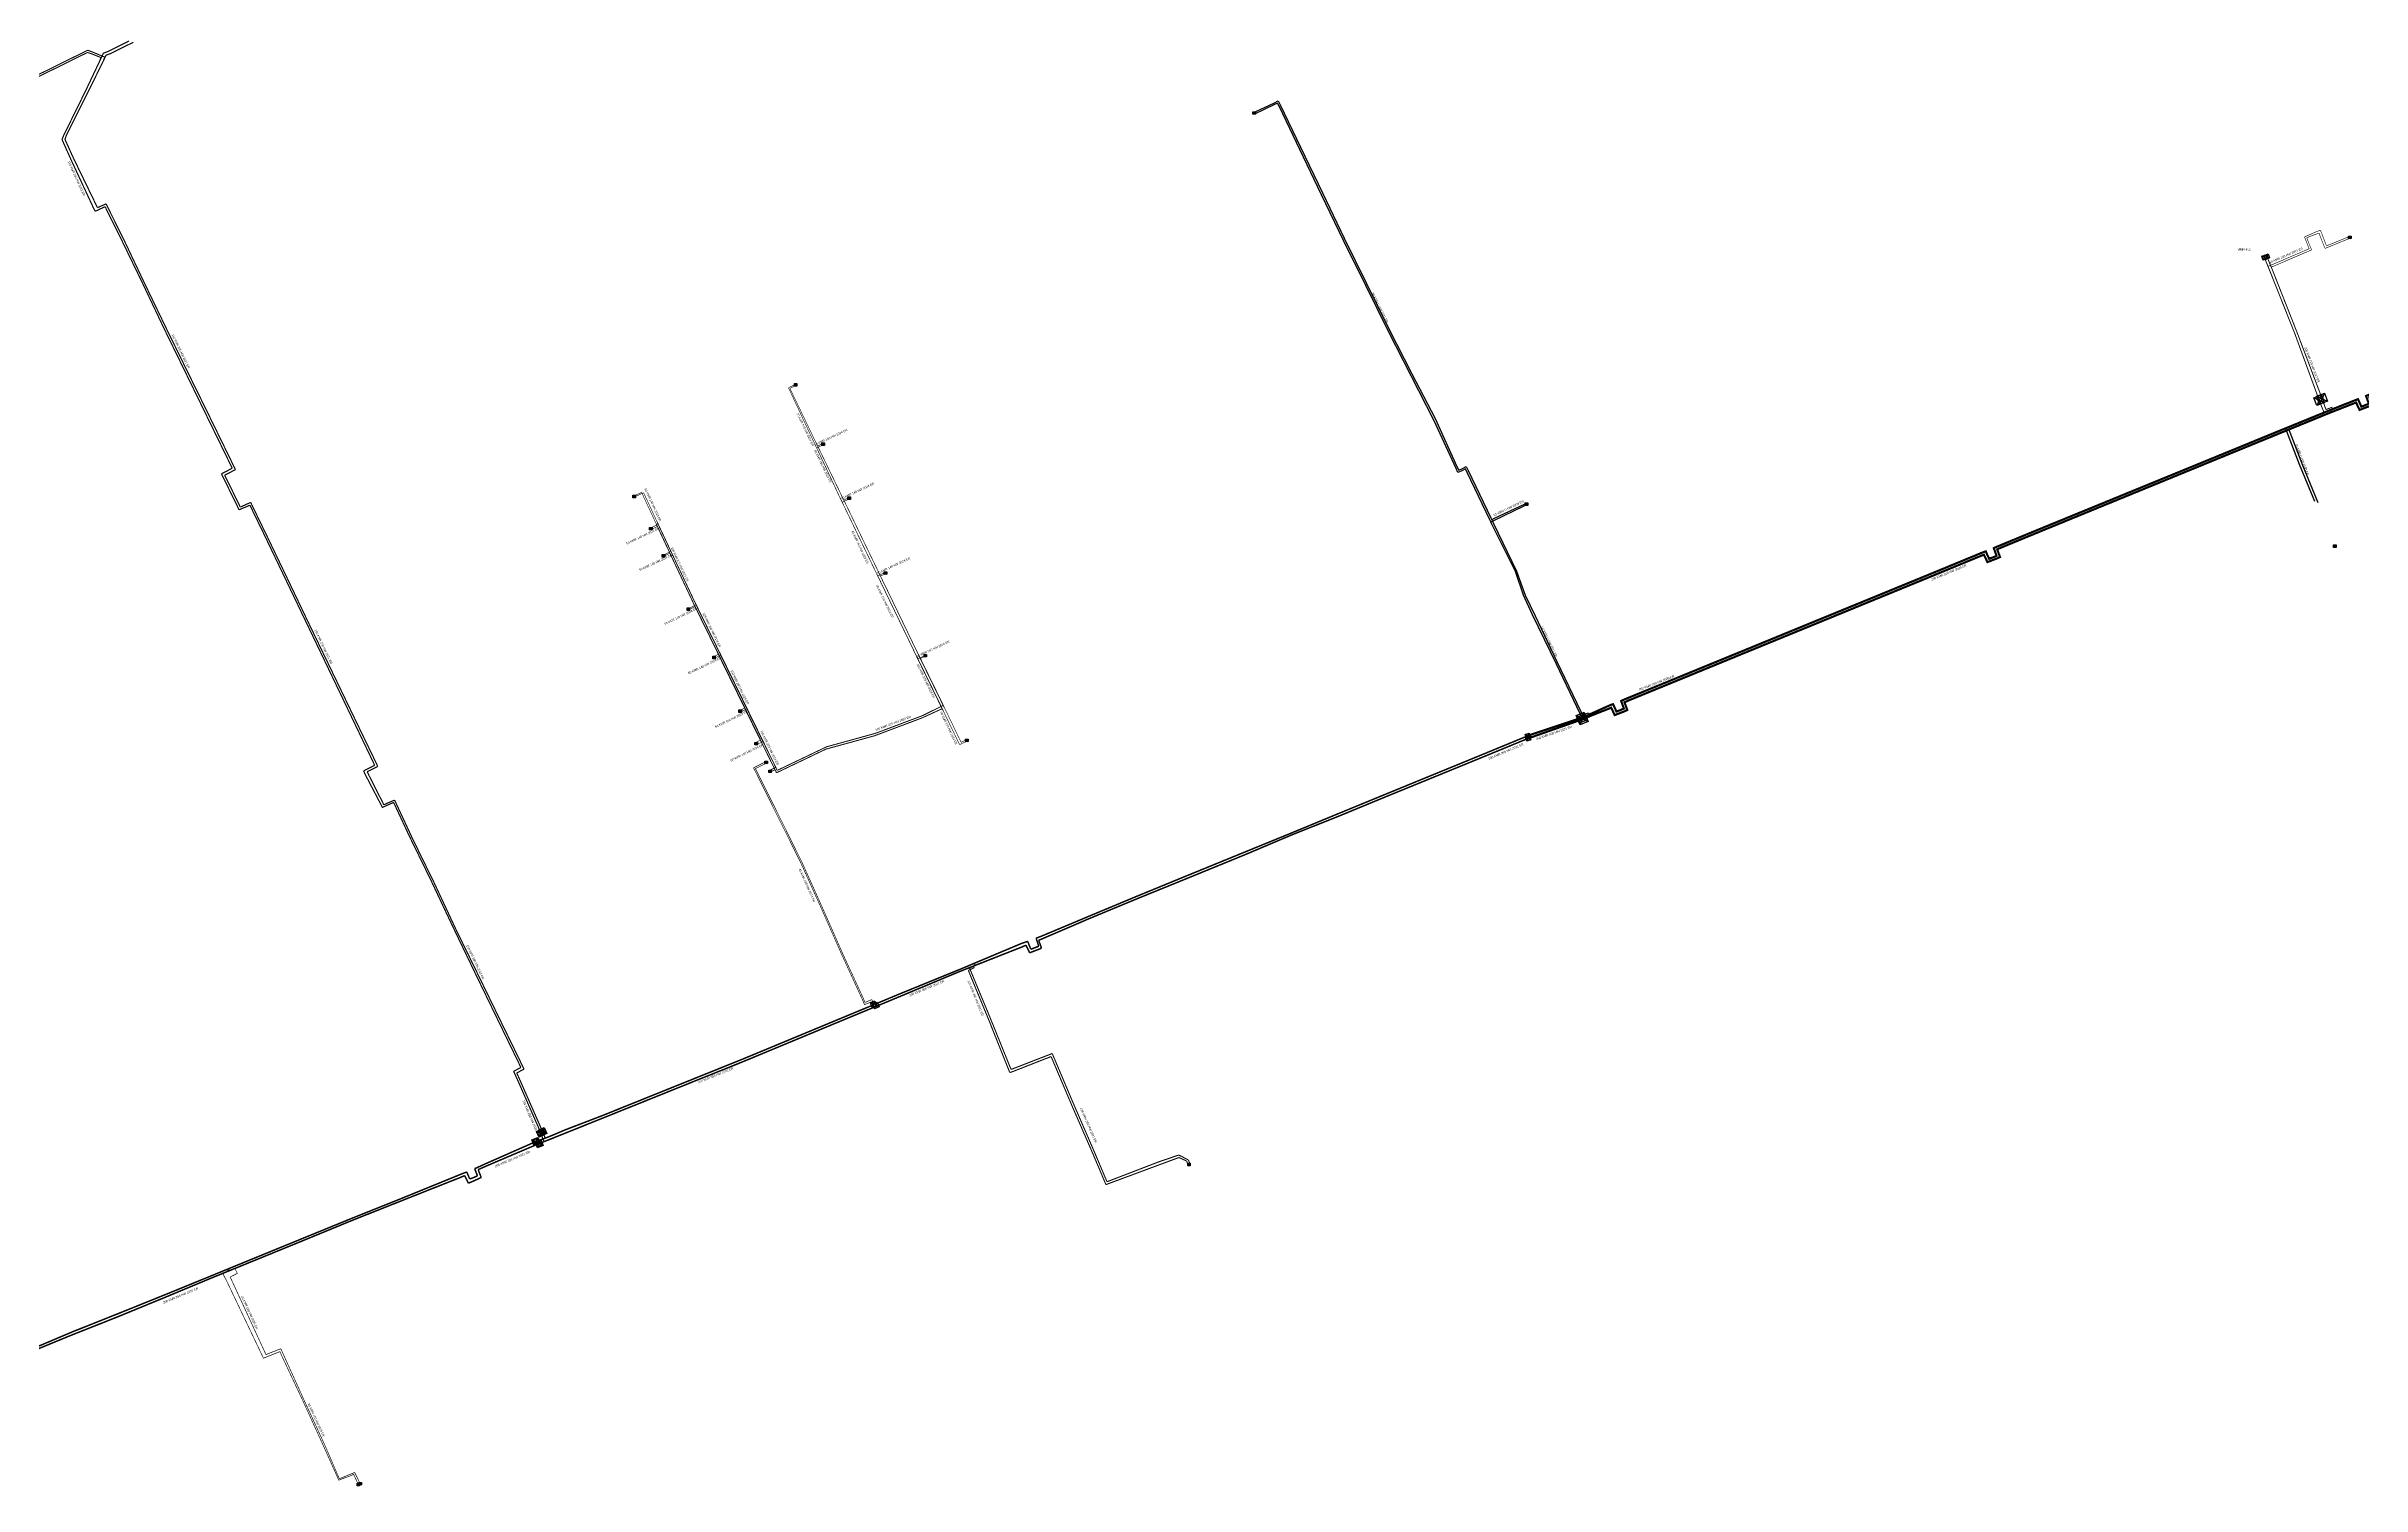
# Model space of a CAD drawing. Header units: metres. Extents: x 585854 to 590015, y 5316219 to 5318761.
# Drawn here: x 586181 to 586730, y 5316891 to 5317232 of the extents above; entities that cross this region are included whole.
import ezdxf
from ezdxf.enums import TextEntityAlignment as Align

# ---------------------------------------------------------------- set-up
doc = ezdxf.new("R2010")
doc.units = ezdxf.units.M
doc.header["$MEASUREMENT"] = 0
doc.layers.get('0').update_dxf_attribs({"color": 250, "linetype": 'CONTINUOUS'})
doc.styles.add('ARIAL NARROW', font='ARIAL.TTF', dxfattribs={"height": 3.3})
doc.styles.add('LIBERATION SANS', font='ARIAL.TTF', dxfattribs={"height": 3.3})

# ---------------------------------------------------------------- blocks, each defined once
blk = doc.blocks.new('FWM_SCHACHTUNBEKANNT')
at = {"color": 0}
for p, q in [((-0.5, -0.5), (0.5, 0.5)), ((-0.5, 0.5), (0.5, -0.5))]:
    blk.add_line(p, q, dxfattribs=at)
blk.add_lwpolyline([(-0.5, 0.5), (0.5, 0.5), (0.5, -0.5), (-0.5, -0.5)], close=True, dxfattribs=at)
blk = doc.blocks.new('FEW_GEBEINF-WOHN')
at = {"color": 0}
for p, q in [((-0.5, -0.5), (0.5, 0.5)), ((-0.5, 0.5), (0.5, -0.5))]:
    blk.add_line(p, q, dxfattribs=at)
blk.add_lwpolyline([(-0.5, 0.5), (0.5, 0.5), (0.5, -0.5), (-0.5, -0.5)], close=True, dxfattribs=at)
blk = doc.blocks.new('ECON_SCHIEBER')
at = {"color": 0}
for p, q in [((-0.5, -0.5), (0.5, 0.5)), ((-0.5, 0.5), (0.5, -0.5))]:
    blk.add_line(p, q, dxfattribs=at)
blk.add_lwpolyline([(-0.5, 0.5), (0.5, 0.5), (0.5, -0.5), (-0.5, -0.5)], close=True, dxfattribs=at)
blk = doc.blocks.new('ECON_ABSPERRVENTIL')
at = {"color": 0}
for p, q in [((-0.5, -0.5), (0.5, 0.5)), ((-0.5, 0.5), (0.5, -0.5))]:
    blk.add_line(p, q, dxfattribs=at)
blk.add_lwpolyline([(-0.5, 0.5), (0.5, 0.5), (0.5, -0.5), (-0.5, -0.5)], close=True, dxfattribs=at)

msp = doc.modelspace()

# ---------------------------------------------------------------- linework, layer by layer
at = {"layer": 'Fernwärme.Fernwärmeleitungen in Betrieb.Heizwasserleitung Rücklauf', "color": 254, "true_color": 0xccccff}
for points, const_width in [([(586135, 5317202.82), (586135.53, 5317203.09), (586146.36, 5317208.84), (586157.05, 5317214.31), (586157.72, 5317214.64), (586158.39, 5317214.97), (586168.19, 5317219.83), (586178.94, 5317225.16), (586189.7, 5317230.48), (586190.6, 5317230.92)], 0.25), ([(586190.6, 5317230.92), (586191.54, 5317230.59), (586193.73, 5317229.68), (586194.64, 5317229.32)], 0.25), ([(586194.32, 5317228.4), (586194.53, 5317228.83), (586194.95, 5317229.75), (586195.89, 5317230.09), (586200.53, 5317232.37), (586201.41, 5317232.81)], 0.28), ([(586194.32, 5317228.39), (586193.82, 5317227.37), (586190.93, 5317221.52), (586185.57, 5317210.78), (586185.22, 5317209.82), (586185.61, 5317208.94), (586187.26, 5317205.3), (586192.5, 5317194.5), (586192.93, 5317193.61)], 0.28), ([(586194.64, 5317229.32), (586194.31, 5317228.39)], 0.25), ([(586192.93, 5317193.61), (586193.83, 5317194.02), (586194.08, 5317194.12), (586194.98, 5317194.52)], 0.28), ([(586194.98, 5317194.52), (586195.4, 5317193.63), (586199.01, 5317186.39), (586204.15, 5317175.55), (586209.37, 5317164.74), (586214.65, 5317153.97), (586219.94, 5317143.2), (586225.21, 5317132.41), (586225.64, 5317131.53)], 0.28), ([(586716.69, 5317186.47), (586717.6, 5317186.86), (586718.65, 5317187.23), (586719.58, 5317187.58)], 0.14), ([(586719.58, 5317187.58), (586719.95, 5317186.66), (586720.65, 5317184.89), (586721.02, 5317183.96)], 0.14), ([(586726.15, 5317186.04), (586726.98, 5317186.38), (586726.9, 5317186.57)], 0.14), ([(586708.29, 5317179.51), (586708.08, 5317180.02), (586707.35, 5317181.79), (586707.25, 5317182.02)], 0.225), ([(586708.93, 5317179.78), (586708.97, 5317179.79), (586716.93, 5317183.21), (586717.84, 5317183.61)], 0.14), ([(586717.84, 5317183.61), (586717.46, 5317184.52), (586717.06, 5317185.55), (586716.69, 5317186.47)], 0.14), ([(586721.02, 5317183.96), (586721.94, 5317184.32), (586724.95, 5317185.55), (586725.54, 5317185.79)], 0.14), ([(586815.98, 5317183.94), (586815.42, 5317183.71), (586805.72, 5317179.74), (586790.91, 5317173.66), (586776.09, 5317167.59), (586761.27, 5317161.52), (586746.45, 5317155.44), (586731.64, 5317149.37), (586730.76, 5317148.98), (586731.09, 5317148.07), (586731.42, 5317147.16), (586730.55, 5317146.78), (586729.65, 5317146.45), (586729.25, 5317147.33), (586728.86, 5317148.22), (586727.96, 5317147.89), (586723.31, 5317146.05), (586722.83, 5317145.86)], 0.5), ([(586725.54, 5317185.79), (586726.15, 5317186.04)], 0.14), ([(586721.27, 5317145.75), (586721.11, 5317146.15), (586720.55, 5317147.75), (586720.3, 5317148.45), (586720.04, 5317149.16), (586714.37, 5317164.12), (586708.5, 5317179.01), (586708.29, 5317179.51)], 0.225), ([(586708.29, 5317179.51), (586708.89, 5317179.76), (586708.93, 5317179.78)], 0.16), ([(586356.74, 5317150.94), (586357.49, 5317151.31), (586358.39, 5317151.74), (586358.45, 5317151.61)], 0.14), ([(586363.17, 5317137.19), (586363.15, 5317137.22), (586358.08, 5317148.09), (586357.16, 5317150.05), (586356.74, 5317150.94)], 0.14), ([(586722.83, 5317145.86), (586722.38, 5317145.68), (586712.19, 5317141.52), (586711.68, 5317141.31)], 0.5), ([(586722.83, 5317145.86), (586722.66, 5317146.29), (586722.2, 5317146.12), (586721.27, 5317145.75)], 0.225), ([(586363.43, 5317136.65), (586363.19, 5317137.14), (586363.17, 5317137.19)], 0.16), ([(586363.43, 5317136.65), (586364.02, 5317136.94), (586365.02, 5317137.41), (586364.97, 5317137.55)], 0.14), ([(586711.68, 5317141.31), (586711.17, 5317141.11), (586696.35, 5317135.03), (586681.53, 5317128.96), (586666.71, 5317122.89), (586651.89, 5317116.82), (586643.37, 5317113.3), (586642.5, 5317112.92), (586642.83, 5317112.01), (586643.16, 5317111.1), (586642.28, 5317110.71), (586641.39, 5317110.39), (586640.99, 5317111.27), (586640.6, 5317112.15), (586639.7, 5317111.83), (586629.12, 5317107.46), (586614.3, 5317101.38), (586599.48, 5317095.31), (586584.67, 5317089.23), (586569.85, 5317083.16), (586555.03, 5317077.09), (586554.16, 5317076.7), (586554.49, 5317075.79), (586554.81, 5317074.88), (586553.94, 5317074.5), (586553.04, 5317074.17), (586552.65, 5317075.05), (586552.25, 5317075.94), (586551.36, 5317075.61), (586547.04, 5317073.67), (586546.58, 5317073.46)], 0.5), ([(586369.49, 5317123.78), (586369.24, 5317124.27), (586364.1, 5317135.25), (586363.68, 5317136.16), (586363.43, 5317136.65)], 0.16), ([(586225.64, 5317131.53), (586224.77, 5317131.07), (586223.96, 5317130.65), (586223.08, 5317130.19)], 0.28), ([(586223.08, 5317130.19), (586223.52, 5317129.31), (586226.36, 5317123.53), (586226.78, 5317122.64)], 0.28), ([(586226.78, 5317122.64), (586227.68, 5317123.04), (586228.35, 5317123.35), (586229.25, 5317123.74)], 0.28), ([(586229.25, 5317123.74), (586229.68, 5317122.85), (586232.94, 5317116.14), (586238.13, 5317105.32), (586243.31, 5317094.49), (586248.53, 5317083.68), (586253.74, 5317072.87), (586258.96, 5317062.06), (586259.38, 5317061.17)], 0.28), ([(586321.93, 5317126.12), (586321.03, 5317125.71), (586320.12, 5317125.3), (586320.18, 5317125.17)], 0.14), ([(586325.42, 5317118.6), (586325.4, 5317118.64), (586322.35, 5317125.22), (586321.93, 5317126.12)], 0.14), ([(586377.65, 5317106.87), (586377.63, 5317106.9), (586372.41, 5317117.71), (586369.73, 5317123.29), (586369.49, 5317123.78)], 0.16), ([(586369.49, 5317123.78), (586370.07, 5317124.07), (586370.33, 5317124.19), (586371.23, 5317124.62), (586371.16, 5317124.76)], 0.14), ([(586325.68, 5317118.03), (586325.1, 5317117.76), (586324.19, 5317117.33), (586324.1, 5317117.52)], 0.14), ([(586325.68, 5317118.03), (586325.45, 5317118.53), (586325.42, 5317118.6)], 0.225), ([(586328.65, 5317111.69), (586328.43, 5317112.2), (586327.98, 5317113.14), (586325.92, 5317117.53), (586325.68, 5317118.03)], 0.225), ([(586328.65, 5317111.69), (586328.06, 5317111.42), (586327.16, 5317110.99), (586327.1, 5317111.11)], 0.14), ([(586334.33, 5317099.63), (586334.31, 5317099.67), (586329.2, 5317110.52), (586328.88, 5317111.19), (586328.65, 5317111.69)], 0.225), ([(586377.91, 5317106.32), (586377.67, 5317106.82), (586377.65, 5317106.87)], 0.18), ([(586387.14, 5317087.22), (586387.12, 5317087.26), (586381.9, 5317098.06), (586378.15, 5317105.83), (586377.91, 5317106.32)], 0.18), ([(586377.91, 5317106.32), (586378.5, 5317106.6), (586378.76, 5317106.73), (586379.66, 5317107.16), (586379.74, 5317107.01)], 0.14), ([(586334.62, 5317099.04), (586333.99, 5317098.73), (586333.09, 5317098.29), (586333.01, 5317098.43)], 0.14), ([(586334.62, 5317099.04), (586334.37, 5317099.53), (586334.33, 5317099.63)], 0.25), ([(586339.87, 5317088.34), (586339.84, 5317088.4), (586334.86, 5317098.54), (586334.62, 5317099.04)], 0.25), ([(586340.16, 5317087.74), (586339.54, 5317087.44), (586339, 5317087.18), (586339.08, 5317086.98)], 0.14), ([(586340.16, 5317087.74), (586339.9, 5317088.28), (586339.87, 5317088.34)], 0.28), ([(586346.38, 5317075.03), (586346.14, 5317075.52), (586345.7, 5317076.42), (586340.42, 5317087.2), (586340.16, 5317087.74)], 0.28), ([(586387.42, 5317086.66), (586387.18, 5317087.15), (586387.14, 5317087.22)], 0.225), ([(586393.19, 5317074.86), (586392.93, 5317075.4), (586388, 5317085.46), (586387.66, 5317086.16), (586387.42, 5317086.66)], 0.225), ([(586387.42, 5317086.66), (586388, 5317086.94), (586388.26, 5317087.06), (586389.17, 5317087.49), (586389.19, 5317087.41)], 0.14), ([(586346.38, 5317075.03), (586345.76, 5317074.73), (586345.23, 5317074.46), (586345.31, 5317074.29)], 0.14), ([(586350.12, 5317067.39), (586349.83, 5317067.98), (586346.62, 5317074.53), (586346.38, 5317075.03)], 0.28), ([(586353.9, 5317059.67), (586354.81, 5317060.09), (586365.63, 5317065.27), (586377.2, 5317068.45), (586388.44, 5317072.68), (586392.6, 5317074.58), (586393.19, 5317074.86)], 0.225), ([(586393.19, 5317074.86), (586393.45, 5317074.32), (586393.49, 5317074.25)], 0.225), ([(586393.49, 5317074.25), (586393.5, 5317074.21), (586396.88, 5317067.23), (586397.32, 5317066.33)], 0.14), ([(586544.8, 5317072.71), (586544.56, 5317072.64), (586532.28, 5317068.53), (586532.06, 5317068.44), (586531.82, 5317068.34), (586531.7, 5317068.29)], 0.5), ([(586546.58, 5317073.46), (586546.13, 5317073.25), (586544.8, 5317072.71)], 0.5), ([(586350.12, 5317067.39), (586349.5, 5317067.09), (586348.95, 5317066.83), (586349.08, 5317066.58)], 0.14), ([(586350.46, 5317066.7), (586350.41, 5317066.81), (586350.12, 5317067.39)], 0.28), ([(586353.56, 5317060.39), (586353.29, 5317060.93), (586350.47, 5317066.67), (586350.46, 5317066.7)], 0.225), ([(586397.32, 5317066.33), (586398.21, 5317066.76), (586399.12, 5317067.18), (586399.04, 5317067.35)], 0.14), ([(586531.7, 5317068.29), (586520.61, 5317063.72), (586509.5, 5317059.17), (586498.4, 5317054.62), (586487.3, 5317050.06), (586476.21, 5317045.48), (586465.1, 5317040.94), (586450.29, 5317034.89), (586439.19, 5317030.33), (586428.11, 5317025.71), (586416.86, 5317020.99), (586415.45, 5317020.46)], 0.355), ([(586259.38, 5317061.17), (586258.5, 5317060.72), (586257.78, 5317060.36), (586256.89, 5317059.92)], 0.28), ([(586348.91, 5317060.66), (586349.81, 5317061.1), (586350.71, 5317061.55), (586351.6, 5317061.99), (586351.47, 5317062.14)], 0.16), ([(586374.89, 5317005.22), (586374.51, 5317006.15), (586369.49, 5317017.05), (586364.88, 5317027.5), (586359.97, 5317038.4), (586354.64, 5317049.16), (586349.36, 5317059.76), (586348.91, 5317060.66)], 0.16), ([(586352.36, 5317060.02), (586352.43, 5317059.83), (586352.97, 5317060.11), (586353.56, 5317060.39)], 0.225), ([(586353.56, 5317060.39), (586353.67, 5317060.17), (586353.9, 5317059.67)], 0.225), ([(586256.89, 5317059.92), (586257.3, 5317059.02), (586260.38, 5317052.96), (586260.81, 5317052.07)], 0.28), ([(586260.81, 5317052.07), (586261.71, 5317052.48), (586262.45, 5317052.8), (586263.35, 5317053.19)], 0.28), ([(586263.35, 5317053.19), (586263.78, 5317052.31), (586267.5, 5317044.3), (586272.78, 5317033.52), (586277.86, 5317022.65), (586283.13, 5317011.87), (586288.38, 5317001.08), (586293.64, 5316990.29), (586294.06, 5316989.4)], 0.28), ([(586413.47, 5317019.7), (586412.04, 5317019.23), (586400.82, 5317014.51)], 0.355), ([(586414.22, 5317017.84), (586413.82, 5317018.76), (586413.47, 5317019.7)], 0.355), ([(586416.09, 5317018.56), (586415.16, 5317018.19), (586414.22, 5317017.84)], 0.355), ([(586415.45, 5317020.46), (586415.77, 5317019.51), (586416.09, 5317018.56)], 0.355), ([(586400.82, 5317014.51), (586397.81, 5317013.24), (586382.99, 5317007.2), (586377, 5317004.7)], 0.355), ([(586399.7, 5317013.38), (586400.36, 5317013.67), (586401.03, 5317013.96)], 0.25), ([(586409.54, 5316989.35), (586409.15, 5316990.25), (586404.65, 5317001.38), (586400.05, 5317012.46), (586399.7, 5317013.38)], 0.25), ([(586401.03, 5317013.96), (586400.82, 5317014.51)], 0.25), ([(586376.53, 5317005.9), (586375.59, 5317005.53), (586374.89, 5317005.22)], 0.16), ([(586377, 5317004.7), (586376.97, 5317004.78), (586376.53, 5317005.9)], 0.16), ([(586377, 5317004.7), (586368.22, 5317001.06), (586357.14, 5316996.46), (586346.05, 5316991.86), (586334.92, 5316987.38), (586323.79, 5316982.9), (586312.66, 5316978.42), (586303.68, 5316974.97), (586301.22, 5316973.92), (586299.93, 5316973.39)], 0.355), ([(586294.06, 5316989.4), (586293.18, 5316988.96), (586292.31, 5316988.51)], 0.28), ([(586419.27, 5316993.12), (586418.36, 5316992.77), (586410.45, 5316989.7), (586409.54, 5316989.35)], 0.25), ([(586432.27, 5316962.73), (586431.88, 5316963.63), (586429.12, 5316970.15), (586424.34, 5316981.16), (586419.66, 5316992.22), (586419.27, 5316993.12)], 0.25), ([(586292.31, 5316988.51), (586292.73, 5316987.62), (586293.34, 5316986.24), (586298.17, 5316975.26), (586298.47, 5316974.57), (586298.77, 5316973.88), (586299.09, 5316973.07)], 0.28), ([(586282.35, 5316965.82), (586283.26, 5316966.23), (586285.22, 5316967.12), (586296.2, 5316971.96), (586296.9, 5316972.24), (586297.6, 5316972.52), (586299.96, 5316973.39)], 0.355), ([(586299.09, 5316973.07), (586299.96, 5316973.4)], 0.28), ([(586449.26, 5316969.06), (586448.34, 5316968.74), (586444.39, 5316967.39), (586433.19, 5316963.08), (586432.27, 5316962.73)], 0.25), ([(586451.58, 5316967.86), (586450.73, 5316968.32), (586450.18, 5316968.61), (586449.26, 5316969.06)], 0.25), ([(586451.72, 5316966.82), (586451.96, 5316966.89), (586451.58, 5316967.86)], 0.25), ([(586169.88, 5316919.75), (586170.81, 5316920.13), (586175.82, 5316922.42), (586186.87, 5316927.1), (586198.02, 5316931.54), (586209.15, 5316936.03), (586220.26, 5316940.57), (586231.36, 5316945.12), (586242.47, 5316949.66), (586253.58, 5316954.2), (586264.72, 5316958.65), (586279.54, 5316964.69), (586280.47, 5316965.04)], 0.355), ([(586280.47, 5316965.04), (586280.87, 5316964.12), (586281.18, 5316963.38)], 0.355), ([(586281.18, 5316963.38), (586282.12, 5316963.72), (586283.02, 5316964.15)], 0.355), ([(586283.02, 5316964.15), (586282.72, 5316964.88), (586282.35, 5316965.82)], 0.355), ([(586223.29, 5316941.34), (586222.63, 5316941.02), (586223.09, 5316940.08)], 0.16), ([(586222.63, 5316941.02), (586223.09, 5316940.08)], 0.16), ([(586223.09, 5316940.08), (586223.43, 5316939.48), (586223.43, 5316939.48)], 0.16), ([(586224.19, 5316941.9), (586224.19, 5316941.9), (586223.29, 5316941.34), (586223.29, 5316941.34)], 0.16), ([(586223.43, 5316939.48), (586231.86, 5316921.78)], 0.16), ([(586224.17, 5316942.01), (586224.19, 5316941.9)], 0.16), ([(586231.86, 5316921.78), (586232.26, 5316920.91), (586233.14, 5316921.25)], 0.16), ([(586233.14, 5316921.25), (586235.3, 5316922.11)], 0.16), ([(586235.3, 5316922.11), (586236.18, 5316922.46), (586236.58, 5316921.55), (586236.58, 5316921.55)], 0.16), ([(586236.58, 5316921.55), (586241.6, 5316910.86), (586241.6, 5316910.86)], 0.16), ([(586241.6, 5316910.86), (586246.59, 5316899.92)], 0.16), ([(586246.59, 5316899.92), (586249.73, 5316892.91), (586249.73, 5316892.91)], 0.16), ([(586249.73, 5316892.91), (586250.13, 5316891.99), (586250.93, 5316892.3), (586250.93, 5316892.3)], 0.16), ([(586250.93, 5316892.3), (586252.86, 5316893.02), (586252.86, 5316893.02)], 0.16), ([(586252.86, 5316893.02), (586253.65, 5316893.37), (586253.92, 5316892.8), (586253.92, 5316892.8)], 0.16), ([(586253.92, 5316892.8), (586254.34, 5316891.89)], 0.16), ([(586254.34, 5316891.89), (586254.76, 5316890.98)], 0.16)]:
    msp.add_lwpolyline(points, dxfattribs=dict(at, const_width=const_width))
for points in [[(586467.17, 5317216.04), (586467.13, 5317216.19), (586467.41, 5317216.3), (586471.94, 5317218.45), (586472.84, 5317218.9), (586473.28, 5317217.99), (586478.12, 5317207.92), (586483.32, 5317197.14), (586488.51, 5317186.36), (586493.81, 5317175.64), (586499.11, 5317164.91), (586504.55, 5317154.26), (586510.04, 5317143.63), (586515.22, 5317132.27), (586515.65, 5317131.36), (586516.55, 5317131.8), (586517.45, 5317132.24), (586517.89, 5317131.34), (586523.25, 5317120.13), (586523.49, 5317119.64)], [(586718.61, 5317123.97), (586714.99, 5317132.77), (586711.97, 5317140.58), (586711.68, 5317141.31)], [(586531.74, 5317123.33), (586531.62, 5317123.55), (586531.29, 5317123.37), (586524.08, 5317119.92), (586523.49, 5317119.64)], [(586523.49, 5317119.64), (586523.74, 5317119.14), (586523.9, 5317118.76), (586529.38, 5317107.48), (586531.41, 5317101.75), (586533.77, 5317096.85), (586538.95, 5317086.02), (586544.61, 5317074.18), (586545.02, 5317073.26), (586545.93, 5317073.68), (586546.39, 5317073.89), (586546.58, 5317073.46)]]:
    msp.add_lwpolyline(points, dxfattribs=at)
at = {"layer": 'Fernwärme.Fernwärmeleitungen in Betrieb.Heizwasserleitung Vorlauf', "color": 254, "true_color": 0xffcccc}
for points, const_width in [([(586134.77, 5317202.25), (586135.3, 5317202.53), (586146.13, 5317208.28), (586156.82, 5317213.74), (586157.49, 5317214.07), (586158.16, 5317214.4), (586168.16, 5317219.34), (586178.92, 5317224.65), (586189.68, 5317229.97), (586190.57, 5317230.41)], 0.25), ([(586190.57, 5317230.41), (586191.53, 5317230.08), (586192.84, 5317229.56), (586193.75, 5317229.2)], 0.25), ([(586193.44, 5317228.34), (586193.9, 5317229.28), (586194.31, 5317230.22), (586195.23, 5317230.55), (586199.52, 5317232.68), (586200.4, 5317233.11)], 0.28), ([(586193.42, 5317228.28), (586192.93, 5317227.25), (586190.19, 5317221.46), (586184.89, 5317210.69), (586184.53, 5317209.78), (586184.93, 5317208.85), (586186.87, 5317204.52), (586191.94, 5317193.64), (586192.38, 5317192.75)], 0.28), ([(586193.75, 5317229.2), (586193.42, 5317228.28)], 0.25), ([(586192.38, 5317192.75), (586193.27, 5317193.17), (586193.85, 5317193.44), (586194.75, 5317193.83)], 0.28), ([(586194.75, 5317193.83), (586195.18, 5317192.94), (586198.27, 5317186.74), (586203.5, 5317175.94), (586208.65, 5317165.1), (586213.92, 5317154.31), (586219.18, 5317143.53), (586224.45, 5317132.74), (586224.88, 5317131.86)], 0.28), ([(586716.16, 5317186.69), (586717.07, 5317187.08), (586719.01, 5317187.92), (586719.93, 5317188.27)], 0.14), ([(586717.28, 5317183.89), (586716.9, 5317184.8), (586716.53, 5317185.77), (586716.16, 5317186.69)], 0.14), ([(586719.93, 5317188.27), (586720.3, 5317187.35), (586721.01, 5317185.5), (586721.38, 5317184.58)], 0.14), ([(586726.03, 5317186.46), (586726.84, 5317186.8), (586726.9, 5317186.57)], 0.14), ([(586707.51, 5317179.7), (586707.3, 5317180.21), (586706.78, 5317181.56), (586706.69, 5317181.8)], 0.225), ([(586708.15, 5317179.96), (586708.19, 5317179.98), (586716.36, 5317183.49), (586717.28, 5317183.89)], 0.14), ([(586721.38, 5317184.58), (586722.3, 5317184.93), (586724.97, 5317186.02), (586725.39, 5317186.2)], 0.14), ([(586722.39, 5317145.08), (586722.86, 5317145.27), (586727.5, 5317147.08), (586728.4, 5317147.43), (586728.8, 5317146.55), (586729.22, 5317145.67), (586730.11, 5317146.02), (586731.34, 5317146.48), (586732.21, 5317146.88), (586731.87, 5317147.78), (586731.53, 5317148.69), (586732.4, 5317149.09), (586746.04, 5317154.71), (586760.86, 5317160.78), (586775.67, 5317166.86), (586790.5, 5317172.93), (586805.31, 5317179.01), (586815.01, 5317182.97), (586815.56, 5317183.2)], 0.5), ([(586725.39, 5317186.2), (586726.03, 5317186.46)], 0.14), ([(586720.83, 5317144.97), (586720.67, 5317145.37), (586719.9, 5317147.29), (586719.64, 5317147.99), (586719.38, 5317148.7), (586713.88, 5317163.72), (586707.96, 5317178.59), (586707.72, 5317179.19), (586707.51, 5317179.7)], 0.225), ([(586707.51, 5317179.7), (586708.11, 5317179.94), (586708.15, 5317179.96)], 0.16), ([(586357.1, 5317150.78), (586357.88, 5317151.16), (586358.53, 5317151.46), (586358.45, 5317151.61)], 0.14), ([(586363.39, 5317137.65), (586363.38, 5317137.67), (586358.19, 5317148.49), (586357.52, 5317149.88), (586357.1, 5317150.78)], 0.14), ([(586712.44, 5317141.02), (586712.95, 5317141.23), (586721.93, 5317144.9), (586722.39, 5317145.08)], 0.5), ([(586722.39, 5317145.08), (586722.23, 5317145.52), (586721.76, 5317145.33), (586720.83, 5317144.97)], 0.225), ([(586363.66, 5317137.1), (586363.42, 5317137.6), (586363.39, 5317137.65)], 0.16), ([(586369.86, 5317124.31), (586369.61, 5317124.8), (586364.34, 5317135.71), (586363.91, 5317136.61), (586363.66, 5317137.1)], 0.16), ([(586363.66, 5317137.1), (586364.24, 5317137.39), (586364.89, 5317137.69), (586364.97, 5317137.55)], 0.14), ([(586546.4, 5317072.92), (586546.85, 5317073.13), (586550.93, 5317074.74), (586551.81, 5317075.09), (586552.22, 5317074.21), (586552.63, 5317073.34), (586553.52, 5317073.68), (586554.75, 5317074.15), (586555.62, 5317074.54), (586555.29, 5317075.45), (586554.94, 5317076.36), (586555.81, 5317076.76), (586569.43, 5317082.34), (586584.25, 5317088.42), (586599.07, 5317094.49), (586613.89, 5317100.57), (586628.7, 5317106.64), (586639.28, 5317111.01), (586640.17, 5317111.35), (586640.58, 5317110.47), (586640.99, 5317109.6), (586641.88, 5317109.94), (586643.11, 5317110.41), (586643.98, 5317110.8), (586643.64, 5317111.71), (586643.3, 5317112.61), (586644.17, 5317113.01), (586652.65, 5317116.51), (586667.47, 5317122.59), (586682.29, 5317128.66), (586697.11, 5317134.74), (586711.93, 5317140.81), (586712.44, 5317141.02)], 0.5), ([(586224.88, 5317131.86), (586224.01, 5317131.4), (586223.19, 5317130.99), (586222.32, 5317130.52)], 0.28), ([(586222.32, 5317130.52), (586222.76, 5317129.64), (586226.08, 5317122.88), (586226.5, 5317121.99)], 0.28), ([(586226.5, 5317121.99), (586227.4, 5317122.39), (586228.17, 5317122.7), (586229.08, 5317123.1)], 0.28), ([(586229.08, 5317123.1), (586229.5, 5317122.21), (586232.3, 5317116.44), (586237.49, 5317105.61), (586242.67, 5317094.79), (586247.86, 5317083.97), (586253.05, 5317073.14), (586258.23, 5317062.32), (586258.65, 5317061.43)], 0.28), ([(586322.39, 5317126.04), (586321.49, 5317125.63), (586320.23, 5317125.07), (586320.18, 5317125.17)], 0.14), ([(586325.61, 5317119.12), (586325.59, 5317119.16), (586322.82, 5317125.14), (586322.39, 5317126.04)], 0.14), ([(586378.28, 5317106.86), (586378.27, 5317106.88), (586373.05, 5317117.69), (586370.11, 5317123.81), (586369.86, 5317124.31)], 0.16), ([(586369.86, 5317124.31), (586370.44, 5317124.59), (586371.09, 5317124.89), (586371.16, 5317124.76)], 0.14), ([(586325.87, 5317118.55), (586325.29, 5317118.28), (586324.02, 5317117.69), (586324.1, 5317117.52)], 0.14), ([(586325.87, 5317118.55), (586325.64, 5317119.05), (586325.61, 5317119.12)], 0.225), ([(586328.89, 5317112.12), (586328.66, 5317112.62), (586326.1, 5317118.05), (586325.87, 5317118.55)], 0.225), ([(586328.89, 5317112.12), (586328.3, 5317111.85), (586327.04, 5317111.26), (586327.1, 5317111.11)], 0.14), ([(586334.56, 5317100.06), (586334.55, 5317100.1), (586329.44, 5317110.95), (586329.12, 5317111.62), (586328.89, 5317112.12)], 0.225), ([(586378.56, 5317106.3), (586378.32, 5317106.79), (586378.28, 5317106.86)], 0.18), ([(586387.75, 5317087.3), (586387.72, 5317087.34), (586382.5, 5317098.14), (586378.79, 5317105.8), (586378.56, 5317106.3)], 0.18), ([(586378.56, 5317106.3), (586379.14, 5317106.58), (586379.79, 5317106.88), (586379.74, 5317107.01)], 0.14), ([(586334.86, 5317099.47), (586334.23, 5317099.16), (586332.97, 5317098.54), (586333.01, 5317098.43)], 0.14), ([(586334.86, 5317099.47), (586334.61, 5317099.96), (586334.56, 5317100.06)], 0.25), ([(586340.41, 5317088.15), (586340.39, 5317088.2), (586335.1, 5317098.97), (586334.86, 5317099.47)], 0.25), ([(586340.71, 5317087.54), (586340.45, 5317088.08), (586340.41, 5317088.15)], 0.28), ([(586340.71, 5317087.54), (586340.09, 5317087.24), (586339.19, 5317086.81), (586339.08, 5317086.98)], 0.14), ([(586346.93, 5317074.83), (586346.68, 5317075.32), (586346.25, 5317076.22), (586340.97, 5317087), (586340.71, 5317087.54)], 0.28), ([(586388.02, 5317086.74), (586387.78, 5317087.23), (586387.75, 5317087.3)], 0.225), ([(586393.44, 5317075.64), (586393.18, 5317076.18), (586388.26, 5317086.24), (586388.02, 5317086.74)], 0.225), ([(586388.02, 5317086.74), (586388.6, 5317087.02), (586389.25, 5317087.32), (586389.19, 5317087.41)], 0.14), ([(586346.93, 5317074.83), (586346.31, 5317074.53), (586345.41, 5317074.09), (586345.31, 5317074.29)], 0.14), ([(586350.72, 5317067.1), (586350.43, 5317067.68), (586347.17, 5317074.33), (586346.93, 5317074.83)], 0.28), ([(586354.08, 5317060.23), (586354.98, 5317060.66), (586365.81, 5317065.83), (586377.38, 5317069.02), (586388.61, 5317073.24), (586392.86, 5317075.36), (586393.44, 5317075.64)], 0.225), ([(586393.44, 5317075.64), (586393.71, 5317075.1), (586393.74, 5317075.03)], 0.225), ([(586393.74, 5317075.03), (586393.76, 5317075), (586397.24, 5317067.79), (586397.68, 5317066.9), (586398.32, 5317067.2), (586398.97, 5317067.5), (586399.04, 5317067.35)], 0.14), ([(586531.71, 5317067.65), (586532.06, 5317067.79), (586544.76, 5317072.27), (586545, 5317072.36)], 0.5), ([(586545, 5317072.36), (586545.23, 5317072.44), (586545.94, 5317072.72), (586546.4, 5317072.92)], 0.5), ([(586350.72, 5317067.1), (586350.1, 5317066.79), (586349.2, 5317066.35), (586349.08, 5317066.58)], 0.14), ([(586351.05, 5317066.43), (586351, 5317066.51), (586350.72, 5317067.1)], 0.28), ([(586353.73, 5317060.95), (586353.47, 5317061.49), (586351.07, 5317066.38), (586351.05, 5317066.43)], 0.225), ([(586416.07, 5317019.96), (586417, 5317020.35), (586428.1, 5317025.12), (586439.18, 5317029.72), (586450.3, 5317034.24), (586465.11, 5317040.3), (586476.16, 5317044.98), (586487.31, 5317049.42), (586498.4, 5317054), (586509.51, 5317058.54), (586520.62, 5317063.08), (586531.71, 5317067.65)], 0.355), ([(586258.65, 5317061.43), (586257.77, 5317060.98), (586256.9, 5317060.56), (586256.02, 5317060.13)], 0.28), ([(586348.46, 5317060.84), (586349.36, 5317061.28), (586350.26, 5317061.73), (586351.15, 5317062.17), (586351.4, 5317062.29), (586351.47, 5317062.14)], 0.16), ([(586374.77, 5317004.7), (586374.4, 5317005.64), (586369.39, 5317016.54), (586364.55, 5317027.52), (586359.61, 5317038.46), (586354.26, 5317049.2), (586348.92, 5317059.94), (586348.46, 5317060.84)], 0.16), ([(586352.36, 5317060.02), (586352.26, 5317060.22), (586353.15, 5317060.67), (586353.73, 5317060.95)], 0.225), ([(586353.73, 5317060.95), (586353.84, 5317060.73), (586354.08, 5317060.23)], 0.225), ([(586256.02, 5317060.13), (586256.42, 5317059.23), (586260.03, 5317052.33), (586260.46, 5317051.44)], 0.28), ([(586260.46, 5317051.44), (586261.36, 5317051.85), (586262.24, 5317052.24), (586263.14, 5317052.64)], 0.28), ([(586263.14, 5317052.64), (586263.56, 5317051.75), (586266.83, 5317044.73), (586272.1, 5317033.95), (586277.22, 5317023.09), (586282.42, 5317012.27), (586287.66, 5317001.48), (586292.9, 5316990.68), (586293.33, 5316989.79)], 0.28), ([(586400.64, 5317013.86), (586412.15, 5317018.4), (586413.07, 5317018.79)], 0.355), ([(586413.07, 5317018.79), (586413.5, 5317017.89), (586413.93, 5317016.98)], 0.355), ([(586413.93, 5317016.98), (586414.86, 5317017.36), (586415.78, 5317017.71), (586416.72, 5317018.07)], 0.355), ([(586416.72, 5317018.07), (586416.41, 5317019.02), (586416.07, 5317019.96)], 0.355), ([(586377.59, 5317004.32), (586382.5, 5317006.36), (586397.26, 5317012.53), (586400.64, 5317013.86)], 0.355), ([(586399.4, 5317012.85), (586400.1, 5317013.15), (586400.79, 5317013.46)], 0.25), ([(586409.22, 5316988.6), (586408.86, 5316989.51), (586404.33, 5317000.85), (586399.75, 5317011.94), (586399.4, 5317012.85)], 0.25), ([(586400.79, 5317013.46), (586400.64, 5317013.86)], 0.25), ([(586377.08, 5317005.62), (586376.15, 5317005.25), (586375.7, 5317005.07), (586374.77, 5317004.7)], 0.16), ([(586377.59, 5317004.32), (586377.51, 5317004.5), (586377.08, 5317005.62)], 0.16), ([(586299.64, 5316972.56), (586300.94, 5316973.08), (586312.16, 5316977.59), (586323.3, 5316982.07), (586334.42, 5316986.55), (586345.56, 5316991.02), (586356.64, 5316995.62), (586367.72, 5317000.23), (586377.59, 5317004.32)], 0.355), ([(586293.33, 5316989.79), (586292.45, 5316989.35), (586291.58, 5316988.89)], 0.28), ([(586291.58, 5316988.89), (586292, 5316988.01), (586292.92, 5316985.96), (586297.75, 5316974.98), (586298.02, 5316974.28), (586298.28, 5316973.58), (586298.8, 5316972.25)], 0.28), ([(586419.02, 5316992.4), (586418.1, 5316992.05), (586410.15, 5316988.93), (586409.22, 5316988.6)], 0.25), ([(586432.02, 5316962.04), (586431.63, 5316962.95), (586428.89, 5316969.44), (586424.09, 5316980.44), (586419.4, 5316991.49), (586419.02, 5316992.4)], 0.25), ([(586299.63, 5316972.56), (586298.33, 5316972.05), (586297.64, 5316971.77), (586296.94, 5316971.49), (586285.9, 5316966.79), (586284.11, 5316966.01), (586283.19, 5316965.61)], 0.355), ([(586298.8, 5316972.25), (586299.63, 5316972.56)], 0.28), ([(586449.3, 5316968.47), (586448.38, 5316968.12), (586444.19, 5316966.57), (586432.93, 5316962.39), (586432.02, 5316962.04)], 0.25), ([(586451.14, 5316967.64), (586450.22, 5316968.06), (586449.3, 5316968.47)], 0.25), ([(586451.72, 5316966.82), (586451.5, 5316966.71), (586451.14, 5316967.64)], 0.25), ([(586279.99, 5316964.19), (586279.07, 5316963.79), (586264.19, 5316957.89), (586253.04, 5316953.46), (586241.95, 5316948.89), (586230.84, 5316944.35), (586219.73, 5316939.82), (586208.65, 5316935.2), (586197.55, 5316930.64), (586186.39, 5316926.22), (586175.3, 5316921.65), (586172.51, 5316920.38), (586171.14, 5316919.77)], 0.355), ([(586280.85, 5316962.38), (586280.43, 5316963.29), (586279.99, 5316964.19)], 0.355), ([(586283.91, 5316963.74), (586283.01, 5316963.32), (586281.78, 5316962.76), (586280.85, 5316962.38)], 0.355), ([(586283.19, 5316965.61), (586283.54, 5316964.67), (586283.91, 5316963.74)], 0.355), ([(586225.33, 5316940.62), (586224.39, 5316940.13), (586224.82, 5316939.23)], 0.16), ([(586225.71, 5316941.79), (586226.1, 5316941), (586225.33, 5316940.62)], 0.16), ([(586225.59, 5316942.02), (586225.71, 5316941.79), (586225.71, 5316941.79)], 0.16), ([(586224.82, 5316939.23), (586232.47, 5316922.63)], 0.16), ([(586235.52, 5316922.8), (586236.41, 5316923.14), (586236.79, 5316922.27), (586236.79, 5316922.27)], 0.16), ([(586232.47, 5316922.63), (586232.47, 5316922.63), (586232.87, 5316921.76), (586233.81, 5316922.14), (586233.81, 5316922.14)], 0.16), ([(586233.81, 5316922.14), (586235.52, 5316922.8)], 0.16), ([(586236.79, 5316922.27), (586241.74, 5316911.33), (586241.74, 5316911.32)], 0.16), ([(586241.74, 5316911.32), (586246.77, 5316900.43)], 0.16), ([(586246.77, 5316900.43), (586246.77, 5316900.43), (586249.88, 5316893.21)], 0.16), ([(586249.88, 5316893.21), (586250.26, 5316892.35), (586251.17, 5316892.7)], 0.16), ([(586251.17, 5316892.7), (586253.06, 5316893.48)], 0.16), ([(586253.06, 5316893.48), (586253.91, 5316893.81), (586254.32, 5316892.99)], 0.16), ([(586254.32, 5316892.99), (586254.75, 5316892.09)], 0.16), ([(586254.75, 5316892.09), (586255.19, 5316891.16)], 0.16)]:
    msp.add_lwpolyline(points, dxfattribs=dict(at, const_width=const_width))
for points in [[(586523.29, 5317119.12), (586523.05, 5317119.61), (586517.69, 5317130.82), (586517.25, 5317131.72), (586516.35, 5317131.27), (586515.45, 5317130.84), (586515.02, 5317131.75), (586509.85, 5317143.11), (586504.36, 5317153.74), (586498.93, 5317164.4), (586493.63, 5317175.13), (586488.34, 5317185.86), (586483.15, 5317196.64), (586477.97, 5317207.42), (586473.13, 5317217.5), (586472.69, 5317218.4), (586471.79, 5317217.96), (586467.26, 5317215.8), (586467.17, 5317216.04)], [(586719.37, 5317123.68), (586715.74, 5317132.47), (586712.73, 5317140.29), (586712.44, 5317141.02)], [(586531.74, 5317123.33), (586531.8, 5317123.19), (586531.09, 5317122.85), (586523.87, 5317119.4), (586523.29, 5317119.12)], [(586546.4, 5317072.92), (586546.21, 5317073.35), (586545.75, 5317073.15), (586544.83, 5317072.73), (586544.42, 5317073.65), (586538.8, 5317085.39), (586533.18, 5317097.13), (586530.98, 5317101.76), (586529.09, 5317107.36), (586523.76, 5317118.14), (586523.53, 5317118.62), (586523.29, 5317119.12)]]:
    msp.add_lwpolyline(points, dxfattribs=at)

# ---------------------------------------------------------------- block references
at = {"layer": 'Fernwärme.Anlagen in Betrieb.Schacht', "color": 0, "xscale": 1.5, "yscale": 1.5}
for p, rotation in [((586296.9, 5316972.24), 201.44439468000002), ((586297.64, 5316971.77), 201.906294624), ((586298.02, 5316974.28), 113.58182179800001), ((586298.47, 5316974.57), 113.58182179800001)]:
    msp.add_blockref('FWM_SCHACHTUNBEKANNT', p, dxfattribs=dict(at, rotation=rotation))
at = {"layer": 'Fernwärme.Gebäudeeinführungen in Betrieb.Industriebauten', "color": 0, "xscale": 0.6, "yscale": 0.6}
for p in [(586467.17, 5317216.04), (586726.9, 5317186.57), (586358.45, 5317151.61), (586364.97, 5317137.55), (586320.18, 5317125.17), (586371.16, 5317124.76), (586531.74, 5317123.33), (586324.1, 5317117.52), (586327.1, 5317111.11), (586723.34, 5317113.38), (586379.74, 5317107.01), (586333.01, 5317098.43), (586339.08, 5317086.98), (586389.19, 5317087.41), (586345.31, 5317074.29), (586349.08, 5317066.58), (586399.04, 5317067.35), (586351.47, 5317062.14), (586352.36, 5317060.02), (586451.72, 5316966.82), (586254.76, 5316890.98), (586255.19, 5316891.16)]:
    msp.add_blockref('FEW_GEBEINF-WOHN', p, dxfattribs=at)
at = {"layer": 'Fernwärme.Schieber in Betrieb.Absperrventil', "color": 0, "xscale": 2, "yscale": 2}
for p, rotation in [((586719.64, 5317147.99), 290.851371252), ((586720.33, 5317148.36), 290.851371252), ((586544.8, 5317072.71), 21.800534796000004), ((586545, 5317072.36), 21.800534796000004)]:
    msp.add_blockref('ECON_ABSPERRVENTIL', p, dxfattribs=dict(at, rotation=rotation))
at = {"layer": 'Fernwärme.Schieber in Betrieb.Kugelhahn_ Einmal-', "color": 0}
for p, rotation in [((586706.69, 5317181.8), -248.866908498), ((586707.25, 5317182.02), -247.34423521800002), ((586532.06, 5317068.44), -158.061293046), ((586532.06, 5317067.79), 21.933480051000007)]:
    msp.add_blockref('ECON_ABSPERRVENTIL', p, dxfattribs=dict(at, rotation=rotation))
at = {"layer": 'Fernwärme.Schieber in Betrieb.Schieber', "color": 0, "xscale": 1.2, "yscale": 1.2}
for p, rotation in [((586376.97, 5317004.78), -248.71251898800003), ((586377.51, 5317004.5), -248.685841431), ((586296.9, 5316972.24), 21.818114558999998), ((586297.64, 5316971.77), -158.01456005100002), ((586298.02, 5316974.28), -69.41187410400002), ((586298.47, 5316974.57), -66.58366896900002)]:
    msp.add_blockref('ECON_SCHIEBER', p, dxfattribs=dict(at, rotation=rotation))

# ---------------------------------------------------------------- texts
at = {"layer": 'Fernwärme.Fernwärmeleitungen in Betrieb - Beschriftungen.Beschriftung AGFW', "color": 242, "true_color": 0xcc0033, "style": 'Arial Narrow'}
for s, rotation, p in [('150 KMR 280 HW 2021 ER ', 294.5772, (586187.61, 5317200.27)), ('50 KMR 140 HW 2021 ER ', 23.2704, (586712.04, 5317181.94)), ('150 KMR 280 HW 2021 ER ', -63.9873, (586212.34, 5317159.31)), ('100 KMR 225 HW 2023 ER ', 291.1626, (586717.59, 5317156.12)), ('50 KMR 140 HW 2024 ER ', -64.3041, (586360.4, 5317140.78)), ('50 KMR 140 HW 2024 ER ', 25.0137, (586367.09, 5317138.83)), ('65 KMR 160 HW 2024 ER ', 295.7733, (586364.57, 5317132.05)), ('50 KMR 140 HW 2024 ER ', -65.1735, (586324.26, 5317122.91)), ('50 KMR 140 HW 2024 ER ', 25.2702, (586373.42, 5317126.11)), ('65 KMR U HW 2009 ER ', 25.2891, (586527.75, 5317122.05)), ('50 KMR 140 HW 2024 ER ', 24.9507, (586322.47, 5317115.46)), ('50 KMR 140 HW 2024 ER ', 24.9507, (586325.54, 5317109.17)), ('100 KMR 225 HW 2024 ER ', -64.7946, (586330.65, 5317108.79)), ('50 KMR 140 HW 2024 ER ', 24.9831, (586381.93, 5317108.4)), ('250 KMR 500 HW 2009 ER ', 22.4442, (586632.07, 5317106.78)), ('50 KMR 140 HW 2024 ER ', 26.0091, (586331.47, 5317096.43)), ('150 KMR 280 HW 2021 ER ', -64.3986, (586246.16, 5317089.27)), ('125 KMR 250 HW 2024 ER ', -63.8541, (586338.23, 5317093.24)), ('50 KMR 140 HW 2024 ER ', 24.9831, (586391.28, 5317088.67)), ('50 KMR 140 HW 2024 ER ', 25.5618, (586337.13, 5317084.75)), ('150 KMR 280 HW 2024 ER ', 296.0856, (586344.84, 5317079.68)), ('100 KMR 225 HW 2024 ER ', 296.0955, (586388.97, 5317081.17)), ('250 KMR 500 HW 2009 ER ', 21.4848, (586562.81, 5317080.61)), ('50 KMR 140 HW 2024 ER ', 26.1657, (586343.47, 5317072.03)), ('100 KMR 225 HW 2024 ER ', 20.6172, (586381.77, 5317071.02)), ('50 KMR 140 HW 2024 ER ', 295.7751, (586394.4, 5317069.97)), ('50 KMR 140 HW 2024 ER ', 26.0082, (586347.16, 5317064.11)), ('100 KMR 225 HW 2024 ER ', -63.8514, (586351.94, 5317065.31)), ('200 KMR 355 HW 2021 ER ', 22.9752, (586527.09, 5317064.37)), ('250 KMR 500 HW 2021 ER ', 19.4058, (586538.45, 5317068.75)), ('150 KMR 280 HW 2021 ER ', -64.3275, (586282.17, 5317014.52)), ('200 KMR 355 HW 2021 ER ', 22.6593, (586389.79, 5317008.25)), ('200 KMR 355 HW 2021 ER ', 21.8907, (586339.7, 5316987.62)), ('150 KMR 280 HW 2021 ER ', 293.2407, (586295.32, 5316977.66)), ('65 KMR 160 HW 2025 ER ', -65.2626, (586228.65, 5316931.44)), ('65 KMR 160 HW 2025 ER ', -65.25, (586244.45, 5316905.98))]:
    msp.add_text(s, height=0.525, rotation=rotation, dxfattribs=at).set_placement(p, align=Align.BOTTOM_CENTER)
for s, rotation, p in [('65 KMR U HW 2021 ER ', -63.7326, (586497.25, 5317169.94)), ('50 KMR U HW 2009 ER ', -68.9112, (586715.88, 5317133.9)), ('65 KMR 160 HW 2024 ER ', -64.2987, (586374, 5317113.14)), ('80 KMR 180 HW 2024 ER ', -64.1574, (586379.87, 5317100.3)), ('65 KMR U HW 2021 ER ', -64.4022, (586537.38, 5317090.76)), ('65 KMR 160 HW 2024 ER ', -65.6793, (586361.43, 5317032.98)), ('125 KMR 250 HW 2021 ER ', -67.563, (586401.41, 5317006.26)), ('125 KMR 250 HW 2021 ER ', -66.4308, (586428.16, 5316976.14)), ('200 KMR 355 HW 2021 ER ', 23.076, (586291.28, 5316968.38)), ('200 KMR 355 HW 2021 ER ', 22.6116, (586212.62, 5316936.05))]:
    msp.add_text(s, height=0.525, rotation=rotation, dxfattribs=at).set_placement(p, align=Align.TOP_CENTER)
at = {"layer": 'Fernwärme.Schieber in Betrieb - Beschriftungen', "color": 0, "true_color": 0x000000, "style": 'Liberation Sans'}
msp.add_text('MMN-41c', height=0.525, dxfattribs=at).set_placement((586700.23, 5317183.3), align=Align.BOTTOM_LEFT)

doc.saveas('drawing.dxf')
